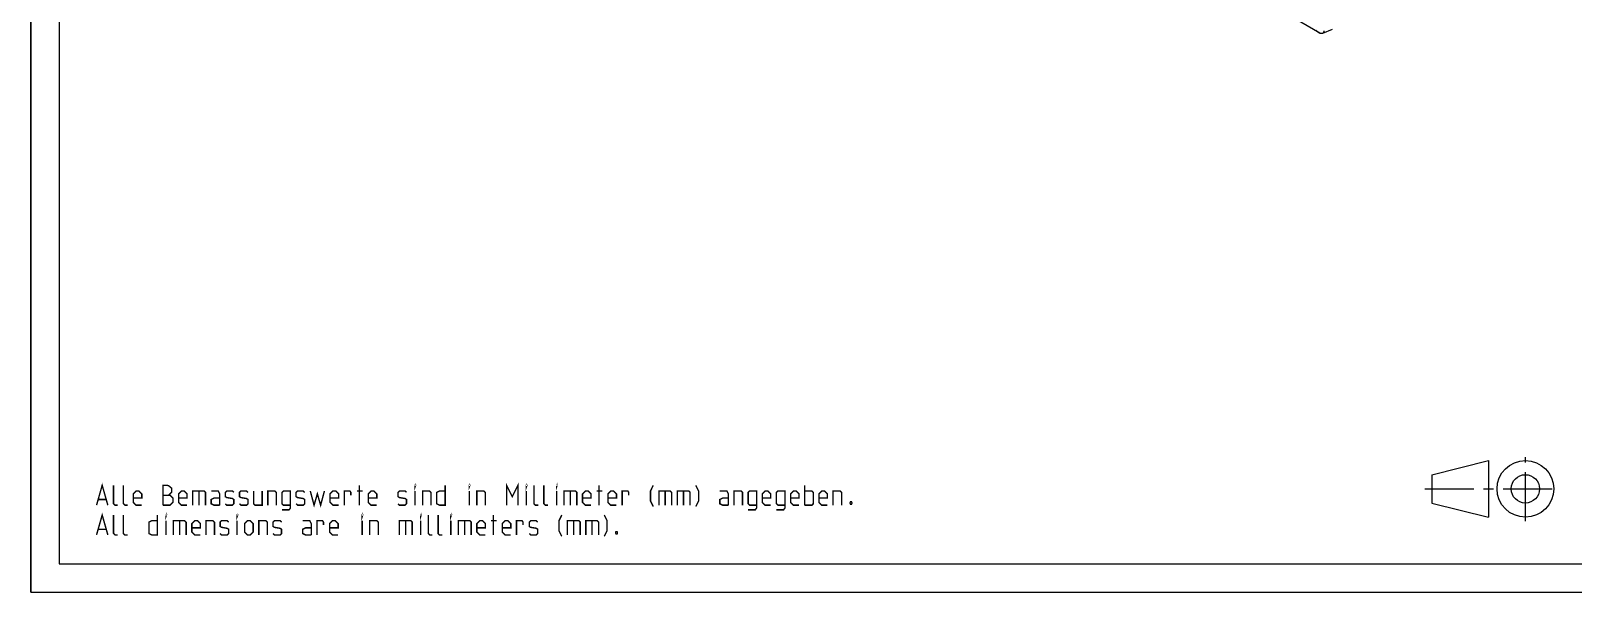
# Model space of a CAD drawing. Extents: x 0 to 420, y 0 to 297.
# Drawn here: x 0 to 272.4, y 0 to 99 of the extents above; entities that cross this region are included whole.
import ezdxf

# ---------------------------------------------------------------- set-up
doc = ezdxf.new("R2010")
doc.units = 0
doc.header["$LTSCALE"] = 23.1
doc.linetypes.add('CENTER', pattern=[0.6, 0.375, -0.075, 0.075, -0.075])
doc.layers.get('0').update_dxf_attribs({"linetype": 'CONTINUOUS'})
for name, color, linetype in [('40000_ISO', 7, 'CONTINUOUS'), ('90000_FRAME', 7, 'CONTINUOUS'), ('91000_TIP', 7, 'CONTINUOUS')]:
    doc.layers.add(name, color=color, linetype=linetype)

msp = doc.modelspace()

# ---------------------------------------------------------------- linework, layer by layer
at = {"color": 7, "linetype": 'CONTINUOUS'}
for q in [(0, 297), (420, 0)]:
    msp.add_line((0, 0), q, dxfattribs=at)
at = {"layer": '40000_ISO', "color": 7, "linetype": 'CONTINUOUS'}
for p, q in [((227.65, 98.63), (138.69, 149.99)), ((226.97, 99.13), (227.32, 98.86)), ((227.32, 98.86), (227.66, 98.62)), ((227.72, 98.59), (227.65, 98.63)), ((227.79, 98.56), (227.72, 98.59)), ((227.86, 98.54), (227.79, 98.56)), ((227.93, 98.53), (227.86, 98.54)), ((227.99, 98.53), (227.93, 98.53)), ((228.05, 98.54), (227.99, 98.53)), ((228.09, 98.55), (228.05, 98.54)), ((229.85, 99.24), (228.09, 98.55)), ((228.11, 98.56), (228.09, 98.55)), ((228.16, 98.59), (228.11, 98.56)), ((228.2, 98.63), (228.16, 98.59)), ((228.25, 98.67), (228.2, 98.63)), ((228.28, 98.73), (228.25, 98.67)), ((228.31, 98.8), (228.28, 98.73)), ((228.34, 98.87), (228.31, 98.8)), ((228.35, 98.95), (228.34, 98.87)), ((228.36, 99.03), (228.35, 98.95))]:
    msp.add_line(p, q, dxfattribs=at)
at = {"layer": '90000_FRAME', "color": 7, "linetype": 'CONTINUOUS'}
for p, q in [((0, 297), (0, 0)), ((5, 292), (5, 5)), ((247.45, 20.72), (257.45, 23.22)), ((257.45, 23.22), (257.45, 13.22)), ((247.45, 20.72), (247.45, 15.72)), ((247.45, 15.72), (257.45, 13.22)), ((5, 5), (415, 5)), ((0, 0), (420, 0))]:
    msp.add_line(p, q, dxfattribs=at)
at = {"layer": '90000_FRAME', "color": 7, "linetype": 'CENTER'}
for p, q in [((263.95, 12.5), (263.95, 23.78)), ((246.17, 18.22), (269.77, 18.22))]:
    msp.add_line(p, q, dxfattribs=at)
at = {"layer": '90000_FRAME', "color": 7, "linetype": 'CONTINUOUS'}
for radius in [5, 2.5]:
    msp.add_circle((263.95, 18.22), radius, dxfattribs=at)
at = {"layer": '91000_TIP', "color": 7, "linetype": 'CONTINUOUS', "const_width": 0.25}
for points in [[(11.6, 15.34), (12.6, 18.84), (13.6, 15.34)], [(84.02, 15.34), (84.02, 18.84), (85.02, 16.84), (86.02, 18.84), (86.02, 15.34)], [(11.93, 16.34), (13.27, 16.34)], [(15.35, 15.34), (14.85, 15.34), (14.6, 15.59), (14.6, 18.84)], [(17.1, 15.34), (16.6, 15.34), (16.35, 15.59), (16.35, 18.84)], [(19.6, 15.34), (18.6, 15.34), (18.1, 15.84), (18.1, 17.34), (18.6, 17.84), (19.1, 17.84), (19.6, 17.34), (19.6, 16.59), (18.1, 16.59)], [(23.35, 15.34), (23.35, 18.84), (24.1, 18.84), (24.35, 18.76), (24.85, 18.34), (24.85, 17.59), (24.35, 17.09)], [(23.35, 17.09), (24.6, 17.09), (25.1, 16.59), (25.1, 15.84), (24.6, 15.34), (23.35, 15.34)], [(27.6, 15.34), (26.6, 15.34), (26.1, 15.84), (26.1, 17.34), (26.6, 17.84), (27.1, 17.84), (27.6, 17.34), (27.6, 16.59), (26.1, 16.59)], [(28.6, 15.34), (28.6, 17.84), (30.6, 17.84), (30.85, 17.59), (30.85, 15.34)], [(29.68, 17.84), (29.68, 15.34)], [(33.35, 15.34), (33.35, 17.34), (33.1, 17.84), (31.85, 17.84)], [(33.35, 15.34), (32.35, 15.34), (31.85, 15.59), (31.85, 16.34), (32.35, 16.59), (33.35, 16.59)], [(34.35, 15.59), (34.6, 15.34), (35.6, 15.34), (35.85, 15.59), (35.85, 16.34), (35.6, 16.51), (34.6, 16.68), (34.35, 16.84), (34.35, 17.59), (34.6, 17.84), (35.6, 17.84), (35.85, 17.59)], [(36.85, 15.59), (37.1, 15.34), (38.1, 15.34), (38.35, 15.59), (38.35, 16.34), (38.1, 16.51), (37.1, 16.68), (36.85, 16.84), (36.85, 17.59), (37.1, 17.84), (38.1, 17.84), (38.35, 17.59)], [(39.35, 17.84), (39.35, 15.59), (39.6, 15.34), (40.85, 15.34), (40.85, 17.84)], [(41.85, 15.34), (41.85, 17.84), (43.1, 17.84), (43.35, 17.59), (43.35, 15.34)], [(44.35, 14.51), (45.6, 14.51), (45.85, 14.84), (45.85, 17.84), (44.6, 17.84), (44.35, 17.59), (44.35, 15.59), (44.6, 15.34), (45.85, 15.34)], [(46.85, 15.59), (47.1, 15.34), (48.1, 15.34), (48.35, 15.59), (48.35, 16.34), (48.1, 16.51), (47.1, 16.68), (46.85, 16.84), (46.85, 17.59), (47.1, 17.84), (48.1, 17.84), (48.35, 17.59)], [(49.35, 17.84), (50.02, 15.34), (50.6, 17.34), (51.18, 15.34), (51.85, 17.84)], [(54.35, 15.34), (53.35, 15.34), (52.85, 15.84), (52.85, 17.34), (53.35, 17.84), (53.85, 17.84), (54.35, 17.34), (54.35, 16.59), (52.85, 16.59)], [(55.35, 15.34), (55.35, 17.84), (56.35, 17.84), (56.52, 17.59), (56.52, 17.09)], [(57.6, 17.84), (58.6, 17.84)], [(58.02, 15.34), (58.02, 18.84)], [(61.1, 15.34), (60.1, 15.34), (59.6, 15.84), (59.6, 17.34), (60.1, 17.84), (60.6, 17.84), (61.1, 17.34), (61.1, 16.59), (59.6, 16.59)], [(64.85, 15.59), (65.1, 15.34), (66.1, 15.34), (66.35, 15.59), (66.35, 16.34), (66.1, 16.51), (65.1, 16.68), (64.85, 16.84), (64.85, 17.59), (65.1, 17.84), (66.1, 17.84), (66.35, 17.59)], [(67.85, 18.59), (67.85, 18.84), (67.93, 18.84), (67.85, 18.59)], [(67.85, 15.34), (67.85, 17.84)], [(69.18, 15.34), (69.18, 17.84), (70.43, 17.84), (70.68, 17.59), (70.68, 15.34)], [(73.18, 18.84), (73.18, 15.34), (72.18, 15.34), (71.68, 15.59), (71.68, 17.59), (72.18, 17.84), (73.18, 17.84)], [(77.43, 18.59), (77.43, 18.84), (77.52, 18.84), (77.43, 18.59)], [(77.43, 15.34), (77.43, 17.84)], [(78.77, 15.34), (78.77, 17.84), (80.02, 17.84), (80.27, 17.59), (80.27, 15.34)], [(87.52, 18.59), (87.52, 18.84), (87.6, 18.84), (87.52, 18.59)], [(87.52, 15.34), (87.52, 17.84)], [(89.6, 15.34), (89.1, 15.34), (88.85, 15.59), (88.85, 18.84)], [(91.35, 15.34), (90.85, 15.34), (90.6, 15.59), (90.6, 18.84)], [(92.85, 18.59), (92.85, 18.84), (92.93, 18.84), (92.85, 18.59)], [(92.85, 15.34), (92.85, 17.84)], [(94.18, 15.34), (94.18, 17.84), (96.18, 17.84), (96.43, 17.59), (96.43, 15.34)], [(95.27, 17.84), (95.27, 15.34)], [(98.93, 15.34), (97.93, 15.34), (97.43, 15.84), (97.43, 17.34), (97.93, 17.84), (98.43, 17.84), (98.93, 17.34), (98.93, 16.59), (97.43, 16.59)], [(99.93, 17.84), (100.93, 17.84)], [(100.35, 15.34), (100.35, 18.84)], [(103.43, 15.34), (102.43, 15.34), (101.93, 15.84), (101.93, 17.34), (102.43, 17.84), (102.93, 17.84), (103.43, 17.34), (103.43, 16.59), (101.93, 16.59)], [(104.43, 15.34), (104.43, 17.84), (105.43, 17.84), (105.6, 17.59), (105.6, 17.09)], [(109.93, 15.09), (109.43, 16.09), (109.43, 17.84), (109.93, 18.84)], [(110.93, 15.34), (110.93, 17.84), (112.93, 17.84), (113.18, 17.59), (113.18, 15.34)], [(112.02, 17.84), (112.02, 15.34)], [(114.18, 15.34), (114.18, 17.84), (116.18, 17.84), (116.43, 17.59), (116.43, 15.34)], [(115.27, 17.84), (115.27, 15.34)], [(117.43, 15.09), (117.93, 16.09), (117.93, 17.84), (117.43, 18.84)], [(123.18, 15.34), (123.18, 17.34), (122.93, 17.84), (121.68, 17.84)], [(123.18, 15.34), (122.18, 15.34), (121.68, 15.59), (121.68, 16.34), (122.18, 16.59), (123.18, 16.59)], [(124.18, 15.34), (124.18, 17.84), (125.43, 17.84), (125.68, 17.59), (125.68, 15.34)], [(126.68, 14.51), (127.93, 14.51), (128.18, 14.84), (128.18, 17.84), (126.93, 17.84), (126.68, 17.59), (126.68, 15.59), (126.93, 15.34), (128.18, 15.34)], [(130.68, 15.34), (129.68, 15.34), (129.18, 15.84), (129.18, 17.34), (129.68, 17.84), (130.18, 17.84), (130.68, 17.34), (130.68, 16.59), (129.18, 16.59)], [(131.68, 14.51), (132.93, 14.51), (133.18, 14.84), (133.18, 17.84), (131.93, 17.84), (131.68, 17.59), (131.68, 15.59), (131.93, 15.34), (133.18, 15.34)], [(135.68, 15.34), (134.68, 15.34), (134.18, 15.84), (134.18, 17.34), (134.68, 17.84), (135.18, 17.84), (135.68, 17.34), (135.68, 16.59), (134.18, 16.59)], [(136.68, 15.34), (136.68, 18.84)], [(136.68, 17.84), (137.93, 17.84), (138.18, 17.59), (138.18, 15.59), (137.93, 15.34), (136.68, 15.34)], [(140.68, 15.34), (139.68, 15.34), (139.18, 15.84), (139.18, 17.34), (139.68, 17.84), (140.18, 17.84), (140.68, 17.34), (140.68, 16.59), (139.18, 16.59)], [(141.68, 15.34), (141.68, 17.84), (142.93, 17.84), (143.18, 17.59), (143.18, 15.34)], [(11.6, 10.09), (12.6, 13.59), (13.6, 10.09)], [(15.35, 10.09), (14.85, 10.09), (14.6, 10.34), (14.6, 13.59)], [(17.1, 10.09), (16.6, 10.09), (16.35, 10.34), (16.35, 13.59)], [(22.35, 13.59), (22.35, 10.09), (21.35, 10.09), (20.85, 10.34), (20.85, 12.34), (21.35, 12.59), (22.35, 12.59)], [(23.85, 13.34), (23.85, 13.59), (23.93, 13.59), (23.85, 13.34)], [(36.43, 13.34), (36.43, 13.59), (36.52, 13.59), (36.43, 13.34)], [(58.52, 13.34), (58.52, 13.59), (58.6, 13.59), (58.52, 13.34)], [(68.85, 13.34), (68.85, 13.59), (68.93, 13.59), (68.85, 13.34)], [(70.93, 10.09), (70.43, 10.09), (70.18, 10.34), (70.18, 13.59)], [(72.68, 10.09), (72.18, 10.09), (71.93, 10.34), (71.93, 13.59)], [(74.18, 13.34), (74.18, 13.59), (74.27, 13.59), (74.18, 13.34)], [(81.68, 10.09), (81.68, 13.59)], [(93.77, 9.84), (93.27, 10.84), (93.27, 12.59), (93.77, 13.59)], [(101.27, 9.84), (101.77, 10.84), (101.77, 12.59), (101.27, 13.59)], [(144.93, 15.93), (145.02, 15.76), (145.02, 15.68), (144.93, 15.51), (144.77, 15.51), (144.68, 15.68), (144.68, 15.76), (144.77, 15.93), (144.93, 15.93)], [(11.93, 11.09), (13.27, 11.09)], [(23.85, 10.09), (23.85, 12.59)], [(25.18, 10.09), (25.18, 12.59), (27.18, 12.59), (27.43, 12.34), (27.43, 10.09)], [(26.27, 12.59), (26.27, 10.09)], [(29.93, 10.09), (28.93, 10.09), (28.43, 10.59), (28.43, 12.09), (28.93, 12.59), (29.43, 12.59), (29.93, 12.09), (29.93, 11.34), (28.43, 11.34)], [(30.93, 10.09), (30.93, 12.59), (32.18, 12.59), (32.43, 12.34), (32.43, 10.09)], [(33.43, 10.34), (33.68, 10.09), (34.68, 10.09), (34.93, 10.34), (34.93, 11.09), (34.68, 11.26), (33.68, 11.43), (33.43, 11.59), (33.43, 12.34), (33.68, 12.59), (34.68, 12.59), (34.93, 12.34)], [(36.43, 10.09), (36.43, 12.59)], [(37.77, 10.59), (37.77, 12.09), (38.27, 12.59), (38.77, 12.59), (39.27, 12.09), (39.27, 10.59), (38.77, 10.09), (38.27, 10.09), (37.77, 10.59)], [(40.27, 10.09), (40.27, 12.59), (41.52, 12.59), (41.77, 12.34), (41.77, 10.09)], [(42.77, 10.34), (43.02, 10.09), (44.02, 10.09), (44.27, 10.34), (44.27, 11.09), (44.02, 11.26), (43.02, 11.43), (42.77, 11.59), (42.77, 12.34), (43.02, 12.59), (44.02, 12.59), (44.27, 12.34)], [(49.52, 10.09), (49.52, 12.09), (49.27, 12.59), (48.02, 12.59)], [(49.52, 10.09), (48.52, 10.09), (48.02, 10.34), (48.02, 11.09), (48.52, 11.34), (49.52, 11.34)], [(50.52, 10.09), (50.52, 12.59), (51.52, 12.59), (51.68, 12.34), (51.68, 11.84)], [(54.27, 10.09), (53.27, 10.09), (52.77, 10.59), (52.77, 12.09), (53.27, 12.59), (53.77, 12.59), (54.27, 12.09), (54.27, 11.34), (52.77, 11.34)], [(58.52, 10.09), (58.52, 12.59)], [(59.85, 10.09), (59.85, 12.59), (61.1, 12.59), (61.35, 12.34), (61.35, 10.09)], [(65.1, 10.09), (65.1, 12.59), (67.1, 12.59), (67.35, 12.34), (67.35, 10.09)], [(66.18, 12.59), (66.18, 10.09)], [(68.85, 10.09), (68.85, 12.59)], [(74.18, 10.09), (74.18, 12.59)], [(75.52, 10.09), (75.52, 12.59), (77.52, 12.59), (77.77, 12.34), (77.77, 10.09)], [(76.6, 12.59), (76.6, 10.09)], [(80.27, 10.09), (79.27, 10.09), (78.77, 10.59), (78.77, 12.09), (79.27, 12.59), (79.77, 12.59), (80.27, 12.09), (80.27, 11.34), (78.77, 11.34)], [(81.27, 12.59), (82.27, 12.59)], [(84.77, 10.09), (83.77, 10.09), (83.27, 10.59), (83.27, 12.09), (83.77, 12.59), (84.27, 12.59), (84.77, 12.09), (84.77, 11.34), (83.27, 11.34)], [(85.77, 10.09), (85.77, 12.59), (86.77, 12.59), (86.93, 12.34), (86.93, 11.84)], [(88.02, 10.34), (88.27, 10.09), (89.27, 10.09), (89.52, 10.34), (89.52, 11.09), (89.27, 11.26), (88.27, 11.43), (88.02, 11.59), (88.02, 12.34), (88.27, 12.59), (89.27, 12.59), (89.52, 12.34)], [(94.77, 10.09), (94.77, 12.59), (96.77, 12.59), (97.02, 12.34), (97.02, 10.09)], [(95.85, 12.59), (95.85, 10.09)], [(98.02, 10.09), (98.02, 12.59), (100.02, 12.59), (100.27, 12.34), (100.27, 10.09)], [(99.1, 12.59), (99.1, 10.09)], [(103.52, 10.68), (103.6, 10.51), (103.6, 10.43), (103.52, 10.26), (103.35, 10.26), (103.27, 10.43), (103.27, 10.51), (103.35, 10.68), (103.52, 10.68)]]:
    msp.add_lwpolyline(points, dxfattribs=at)

doc.saveas('drawing.dxf')
